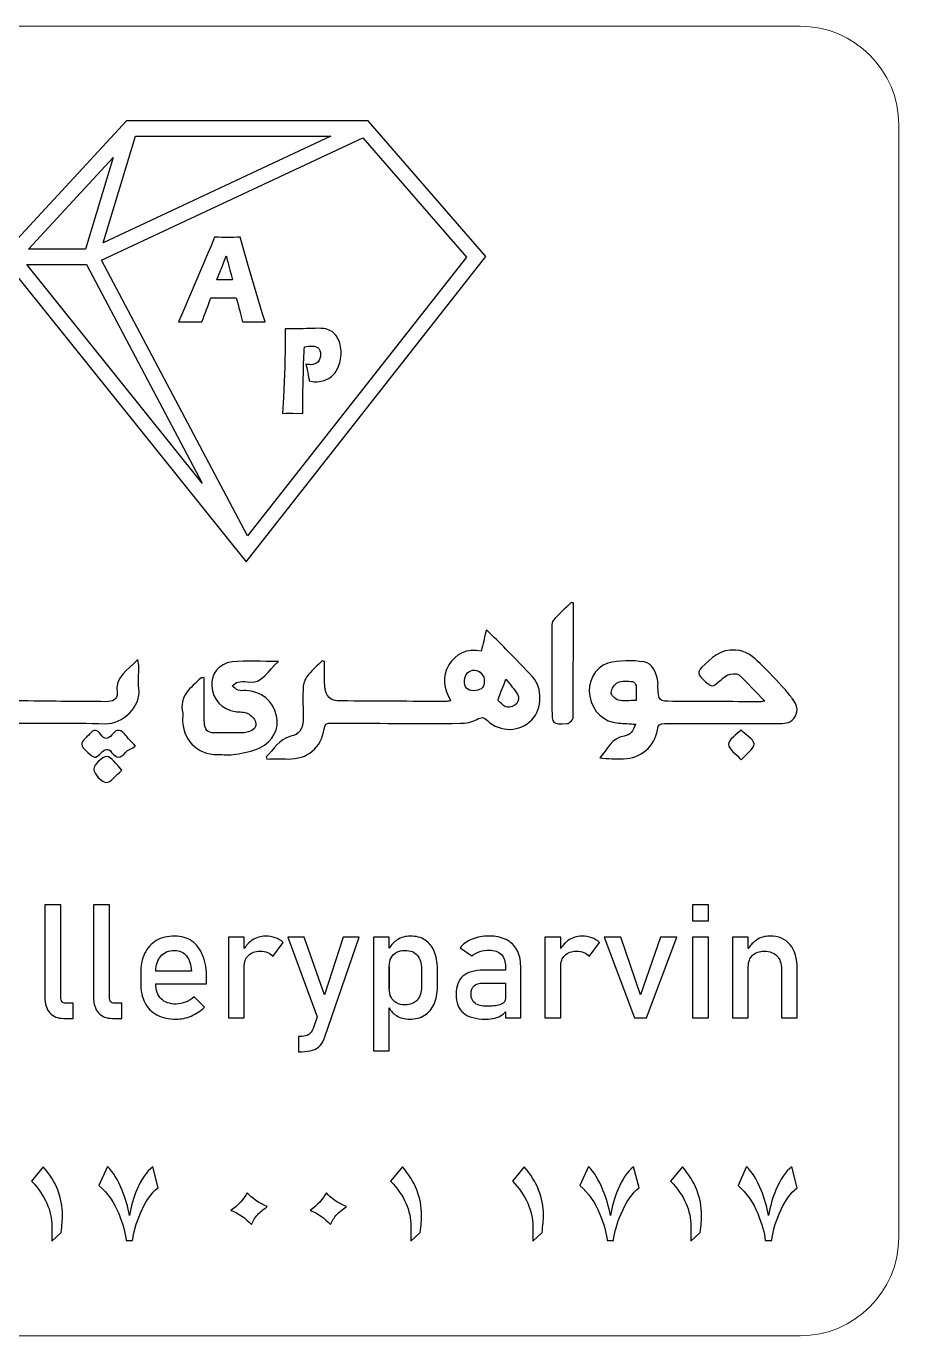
# Model space of a CAD drawing. Header units: millimetres. Extents: x -20.1 to 19.7, y -20.2 to 19.6.
# Drawn here: x -6.81 to 19.7, y -20.16 to 19.64 of the extents above; entities that cross this region are included whole.
import ezdxf

# ---------------------------------------------------------------- set-up
doc = ezdxf.new("R2010")
doc.units = ezdxf.units.MM
doc.header["$MEASUREMENT"] = 0
doc.layers.add('Layer 1', color=7, linetype='Continuous')

msp = doc.modelspace()

# ---------------------------------------------------------------- linework, layer by layer
at = {"layer": 'Layer 1', "color": 250, "lineweight": 18}
msp.add_open_spline([(-17.102, 19.6352), (-17.102, 19.6352), (16.698, 19.6352), (16.698, 19.6352), (18.3503, 19.6352), (19.698, 18.2875), (19.698, 16.6352), (19.698, 16.6352), (19.698, -17.1648), (19.698, -17.1648), (19.698, -18.8171), (18.3503, -20.1648), (16.698, -20.1648), (16.698, -20.1648), (-17.102, -20.1648), (-17.102, -20.1648), (-18.7543, -20.1648), (-20.102, -18.8171), (-20.102, -17.1648), (-20.102, -17.1648), (-20.102, 16.6352), (-20.102, 16.6352), (-20.102, 18.2875), (-18.7543, 19.6352), (-17.102, 19.6352)], degree=3, knots=[0, 0, 0, 0, 0.125, 0.125, 0.125, 0.25, 0.25, 0.25, 0.375, 0.375, 0.375, 0.5, 0.5, 0.5, 0.625, 0.625, 0.625, 0.75, 0.75, 0.75, 0.875, 0.875, 0.875, 1, 1, 1, 1], dxfattribs=at)
at = {"layer": 'Layer 1', "color": 240}
for points, knots in [([(-3.6642, 16.7555), (-3.6642, 16.7555), (3.5771, 16.7555), (3.5771, 16.7555), (3.5771, 16.7555), (7.1547, 12.6329), (7.1547, 12.6329), (7.1547, 12.6329), (-0.1303, 3.3536), (-0.1303, 3.3536), (-0.1303, 3.3536), (-7.5718, 12.6361), (-7.5718, 12.6361), (-7.5718, 12.6361), (-3.7632, 16.7555), (-3.7632, 16.7555), (-3.7632, 16.7555), (-3.6642, 16.7555), (-3.6642, 16.7555)], [0, 0, 0, 0, 0.1666667, 0.1666667, 0.1666667, 0.3333333, 0.3333333, 0.3333333, 0.5, 0.5, 0.5, 0.6666667, 0.6666667, 0.6666667, 0.8333333, 0.8333333, 0.8333333, 1, 1, 1, 1]), ([(6.56, 12.619), (6.56, 12.619), (3.4134, 16.2447), (3.4134, 16.2447), (3.4134, 16.2447), (-4.5263, 12.5208), (-4.5263, 12.5208), (-4.5263, 12.5208), (-0.0948, 4.1424), (-0.0948, 4.1424), (-0.0948, 4.1424), (6.56, 12.619), (6.56, 12.619)], [0, 0, 0, 0, 0.25, 0.25, 0.25, 0.5, 0.5, 0.5, 0.75, 0.75, 0.75, 1, 1, 1, 1]), ([(2.4435, 16.2957), (2.4435, 16.2957), (-3.4938, 16.2957), (-3.4938, 16.2957), (-3.4938, 16.2957), (-4.4731, 13.0517), (-4.4731, 13.0517), (-4.4731, 13.0517), (2.4435, 16.2957), (2.4435, 16.2957)], [0, 0, 0, 0, 0.3333333, 0.3333333, 0.3333333, 0.6666667, 0.6666667, 0.6666667, 1, 1, 1, 1]), ([(-4.1713, 15.6402), (-4.1713, 15.6402), (-6.7454, 12.856), (-6.7454, 12.856), (-6.7454, 12.856), (-5.0118, 12.856), (-5.0118, 12.856), (-5.0118, 12.856), (-4.1713, 15.6402), (-4.1713, 15.6402)], [0, 0, 0, 0, 0.3333333, 0.3333333, 0.3333333, 0.6666667, 0.6666667, 0.6666667, 1, 1, 1, 1]), ([(-2.1895, 10.6478), (-2.1895, 10.6478), (-2.0637, 10.9191), (-2.0637, 10.9191), (-2.0637, 10.9191), (-1.2808, 12.7551), (-1.2808, 12.7551), (-1.2808, 12.7551), (-1.1972, 12.9608), (-1.1972, 12.9608), (-1.1726, 13.0209), (-1.1383, 13.1073), (-1.0952, 13.2201), (-0.9175, 13.2178), (-0.7882, 13.2168), (-0.7064, 13.2168), (-0.5639, 13.2168), (-0.4319, 13.2178), (-0.3105, 13.2201), (-0.3105, 13.2201), (-0.0897, 12.4345), (-0.0897, 12.4345), (-0.0897, 12.4345), (0.3607, 10.9224), (0.3607, 10.9224), (0.3607, 10.9224), (0.4487, 10.6478), (0.4487, 10.6478), (0.2736, 10.65), (0.168, 10.6511), (0.1302, 10.6511), (0.0449, 10.6511), (-0.0792, 10.65), (-0.2436, 10.6478), (-0.2886, 10.8546), (-0.3528, 11.0986), (-0.4364, 11.3787), (-0.4364, 11.3787), (-1.1999, 11.3787), (-1.1999, 11.3787), (-1.2878, 11.1577), (-1.3785, 10.9136), (-1.4725, 10.6478), (-1.6608, 10.65), (-1.7761, 10.6511), (-1.8183, 10.6511), (-1.8948, 10.6511), (-2.0189, 10.65), (-2.1895, 10.6478)], [0, 0, 0, 0, 0.0625, 0.0625, 0.0625, 0.125, 0.125, 0.125, 0.1875, 0.1875, 0.1875, 0.25, 0.25, 0.25, 0.3125, 0.3125, 0.3125, 0.375, 0.375, 0.375, 0.4375, 0.4375, 0.4375, 0.5, 0.5, 0.5, 0.5625, 0.5625, 0.5625, 0.625, 0.625, 0.625, 0.6875, 0.6875, 0.6875, 0.75, 0.75, 0.75, 0.8125, 0.8125, 0.8125, 0.875, 0.875, 0.875, 0.9375, 0.9375, 0.9375, 1, 1, 1, 1]), ([(-6.7916, 12.3962), (-6.7916, 12.3962), (-1.4652, 5.7521), (-1.4652, 5.7521), (-1.4652, 5.7521), (-4.9794, 12.3962), (-4.9794, 12.3962), (-4.9794, 12.3962), (-6.7916, 12.3962), (-6.7916, 12.3962)], [0, 0, 0, 0, 0.3333333, 0.3333333, 0.3333333, 0.6666667, 0.6666667, 0.6666667, 1, 1, 1, 1]), ([(-1.017, 11.9279), (-1.017, 11.9279), (-0.5454, 11.9279), (-0.5454, 11.9279), (-0.6624, 12.3711), (-0.7266, 12.6162), (-0.738, 12.661), (-0.8049, 12.4761), (-0.8612, 12.324), (-0.9078, 12.207), (-0.9078, 12.207), (-1.017, 11.9279), (-1.017, 11.9279)], [0, 0, 0, 0, 0.25, 0.25, 0.25, 0.5, 0.5, 0.5, 0.75, 0.75, 0.75, 1, 1, 1, 1]), ([(0.9705, 7.8688), (0.9705, 7.8688), (1.0013, 8.3513), (1.0013, 8.3513), (1.0013, 8.3513), (1.0401, 9.2934), (1.0401, 9.2934), (1.0401, 9.2934), (1.0568, 9.9607), (1.0568, 9.9607), (1.0577, 10.0319), (1.0586, 10.1041), (1.0586, 10.1751), (1.0586, 10.2288), (1.0577, 10.3174), (1.0568, 10.4411), (1.1905, 10.4378), (1.2978, 10.4356), (1.3787, 10.4356), (1.4561, 10.4356), (1.5626, 10.4389), (1.6981, 10.4444), (1.8335, 10.4498), (1.9479, 10.453), (2.0421, 10.453), (2.1775, 10.453), (2.2778, 10.4421), (2.3429, 10.4203), (2.408, 10.3994), (2.4669, 10.3656), (2.5189, 10.3196), (2.5716, 10.2737), (2.6147, 10.2201), (2.649, 10.1577), (2.6833, 10.0964), (2.7097, 10.0264), (2.7264, 9.9476), (2.744, 9.8699), (2.7528, 9.79), (2.7528, 9.708), (2.7528, 9.5395), (2.7203, 9.3853), (2.6542, 9.2463), (2.5883, 9.1074), (2.496, 9.0023), (2.3763, 8.9333), (2.2576, 8.8645), (2.1238, 8.8294), (1.9751, 8.8294), (1.9206, 8.8294), (1.8573, 8.8371), (1.786, 8.8524), (1.7781, 8.9104), (1.7623, 8.9957), (1.7403, 9.1107), (1.7183, 9.2255), (1.6998, 9.3098), (1.6858, 9.3655), (1.7306, 9.3535), (1.7773, 9.348), (1.8256, 9.348), (1.9277, 9.348), (2.0033, 9.3787), (2.0535, 9.4389), (2.1037, 9.5001), (2.1283, 9.5745), (2.1283, 9.6632), (2.1283, 9.7058), (2.1229, 9.743), (2.1115, 9.7769), (2.1001, 9.8109), (2.0824, 9.8382), (2.0587, 9.859), (2.035, 9.8798), (2.0077, 9.894), (1.9787, 9.9005), (1.9497, 9.9071), (1.9163, 9.9104), (1.8784, 9.9104), (1.8424, 9.9104), (1.8045, 9.9093), (1.765, 9.906), (1.765, 9.906), (1.6373, 9.895), (1.6373, 9.895), (1.6242, 9.6522), (1.6145, 9.383), (1.6075, 9.0865), (1.5942, 8.5461), (1.5873, 8.2222), (1.5873, 8.1138), (1.5873, 8.1138), (1.5873, 7.8688), (1.5873, 7.8688), (1.5873, 7.8688), (1.2855, 7.8721), (1.2855, 7.8721), (1.2432, 7.8721), (1.1386, 7.8711), (0.9705, 7.8688)], [0, 0, 0, 0, 0.030303, 0.030303, 0.030303, 0.0606061, 0.0606061, 0.0606061, 0.0909091, 0.0909091, 0.0909091, 0.1212121, 0.1212121, 0.1212121, 0.1515152, 0.1515152, 0.1515152, 0.1818182, 0.1818182, 0.1818182, 0.2121212, 0.2121212, 0.2121212, 0.2424242, 0.2424242, 0.2424242, 0.2727273, 0.2727273, 0.2727273, 0.3030303, 0.3030303, 0.3030303, 0.3333333, 0.3333333, 0.3333333, 0.3636364, 0.3636364, 0.3636364, 0.3939394, 0.3939394, 0.3939394, 0.4242424, 0.4242424, 0.4242424, 0.4545455, 0.4545455, 0.4545455, 0.4848485, 0.4848485, 0.4848485, 0.5151515, 0.5151515, 0.5151515, 0.5454545, 0.5454545, 0.5454545, 0.5757576, 0.5757576, 0.5757576, 0.6060606, 0.6060606, 0.6060606, 0.6363636, 0.6363636, 0.6363636, 0.6666667, 0.6666667, 0.6666667, 0.6969697, 0.6969697, 0.6969697, 0.7272727, 0.7272727, 0.7272727, 0.7575758, 0.7575758, 0.7575758, 0.7878788, 0.7878788, 0.7878788, 0.8181818, 0.8181818, 0.8181818, 0.8484848, 0.8484848, 0.8484848, 0.8787879, 0.8787879, 0.8787879, 0.9090909, 0.9090909, 0.9090909, 0.9393939, 0.9393939, 0.9393939, 0.969697, 0.969697, 0.969697, 1, 1, 1, 1]), ([(9.8098, 2.1079), (9.8098, 2.1079), (9.8098, 1.535), (9.8098, 1.535), (9.8094, 0.5598), (9.8114, -0.415), (9.8022, -1.3898), (9.8014, -1.4454), (9.7116, -1.5009), (9.661, -1.5539), (9.6537, -1.5616), (9.6332, -1.556), (9.6183, -1.5568), (9.1645, -1.5781), (9.1625, -1.5781), (9.1613, -1.1279), (9.1589, -0.2815), (9.1585, 0.5654), (9.1597, 1.4119), (9.1597, 1.4673), (9.1597, 1.5414), (9.1923, 1.576), (9.3689, 1.7619), (9.5564, 1.9384), (9.7398, 2.1179), (9.7635, 2.1148), (9.7864, 2.1114), (9.8098, 2.1079)], [0, 0, 0, 0, 0.1111111, 0.1111111, 0.1111111, 0.2222222, 0.2222222, 0.2222222, 0.3333333, 0.3333333, 0.3333333, 0.4444444, 0.4444444, 0.4444444, 0.5555556, 0.5555556, 0.5555556, 0.6666667, 0.6666667, 0.6666667, 0.7777778, 0.7777778, 0.7777778, 0.8888889, 0.8888889, 0.8888889, 1, 1, 1, 1]), ([(0.4739, -2.5709), (0.7193, -2.3581), (0.8557, -2.0266), (1.2238, -1.9461), (1.4749, -1.891), (1.594, -1.7362), (1.5977, -1.4602), (1.6016, -1.1129), (1.5848, -0.7642), (1.6053, -0.4182), (1.6129, -0.2979), (1.6828, -0.1651), (1.7618, -0.0681), (1.8856, 0.0847), (2.0409, 0.2127), (2.1834, 0.3515), (2.2059, 0.3446), (2.2289, 0.3378), (2.2518, 0.3309), (2.2518, 0.2147), (2.251, 0.0984), (2.2518, -0.0179), (2.2526, -0.1483), (2.2457, -0.279), (2.2574, -0.4085), (2.2879, -0.748), (2.4119, -0.8675), (2.7535, -0.8707), (3.8168, -0.8801), (4.8804, -0.8828), (5.9437, -0.8877), (5.9792, -0.8877), (6.0141, -0.8791), (6.0854, -0.8699), (5.8798, -0.5075), (5.8046, -0.1269), (6.0246, 0.2216), (6.2391, 0.5603), (6.573, 0.7304), (7.0139, 0.6451), (7.0621, 0.8467), (7.1076, 1.0382), (7.168, 1.2924), (7.3933, 1.0688), (7.5811, 0.8869), (7.7638, 0.6995), (8.0361, 0.4199), (8.3049, 0.1371), (8.5749, -0.1446), (8.8778, -0.4601), (8.8665, -1.1145), (8.5531, -1.4408), (8.1923, -1.8166), (7.5892, -1.8371), (7.2006, -1.4678), (7.0815, -1.3547), (7.0171, -1.3552), (6.8754, -1.4348), (6.7315, -1.5153), (6.5444, -1.5495), (6.3766, -1.5503), (5.0731, -1.5567), (3.7705, -1.5514), (2.4678, -1.5442), (2.3342, -1.5438), (2.2634, -1.5551), (2.2389, -1.7172), (2.152, -2.3013), (1.7283, -2.6445), (1.141, -2.6357), (0.9278, -2.6325), (0.7142, -2.6353), (0.5013, -2.6353), (0.492, -2.6139), (0.4828, -2.5923), (0.4739, -2.5709)], [0, 0, 0, 0, 0.04, 0.04, 0.04, 0.08, 0.08, 0.08, 0.12, 0.12, 0.12, 0.16, 0.16, 0.16, 0.2, 0.2, 0.2, 0.24, 0.24, 0.24, 0.28, 0.28, 0.28, 0.32, 0.32, 0.32, 0.36, 0.36, 0.36, 0.4, 0.4, 0.4, 0.44, 0.44, 0.44, 0.48, 0.48, 0.48, 0.52, 0.52, 0.52, 0.56, 0.56, 0.56, 0.6, 0.6, 0.6, 0.64, 0.64, 0.64, 0.68, 0.68, 0.68, 0.72, 0.72, 0.72, 0.76, 0.76, 0.76, 0.8, 0.8, 0.8, 0.84, 0.84, 0.84, 0.88, 0.88, 0.88, 0.92, 0.92, 0.92, 0.96, 0.96, 0.96, 1, 1, 1, 1]), ([(15.6304, -0.8804), (15.3488, -0.5903), (15.1002, -0.314), (14.825, -0.0678), (14.7659, -0.0146), (14.6058, -0.0541), (14.4995, -0.0818), (14.4287, -0.0999), (14.3688, -0.1687), (14.3093, -0.2206), (14.0155, -0.4773), (14.0212, -0.4728), (13.7343, -0.2), (13.612, -0.0834), (13.577, 0.0209), (13.7053, 0.1439), (13.9978, 0.4251), (14.2791, 0.716), (14.7457, 0.6753), (15.0627, 0.6476), (15.282, 0.4689), (15.488, 0.2662), (15.7508, 0.0075), (15.9997, -0.2645), (16.2508, -0.5344), (16.3293, -0.6185), (16.3949, -0.715), (16.4673, -0.8056), (16.5996, -0.9705), (16.6563, -1.1535), (16.5509, -1.3479), (16.4531, -1.5285), (16.2729, -1.5591), (16.0826, -1.5578), (15.5754, -1.5551), (15.068, -1.5567), (14.5611, -1.557), (13.9022, -1.557), (13.2428, -1.5603), (12.5837, -1.5546), (12.4413, -1.5535), (12.3883, -1.5957), (12.3649, -1.7441), (12.2828, -2.2534), (11.8535, -2.6163), (11.3369, -2.63), (11.1017, -2.6361), (10.8658, -2.6308), (10.6164, -2.5966), (10.8402, -2.3399), (10.9701, -1.9996), (11.3591, -1.9396), (11.522, -1.9147), (11.6403, -1.7844), (11.6942, -1.5767), (11.5209, -1.5656), (11.3527, -1.5554), (11.1849, -1.5442), (10.7267, -1.5124), (10.4044, -1.2111), (10.3078, -0.7246), (10.2306, -0.3372), (10.4568, 0.1689), (10.8547, 0.2743), (11.205, 0.3667), (11.6005, 0.3685), (11.9614, 0.3129), (12.2156, 0.2738), (12.3283, -0.0098), (12.3773, -0.2701), (12.3862, -0.3196), (12.3802, -0.3714), (12.3814, -0.4222), (12.3942, -0.8723), (12.3942, -0.8807), (12.8355, -0.8849), (13.7195, -0.8933), (14.6029, -0.892), (15.486, -0.8941), (15.5214, -0.8944), (15.5572, -0.8876), (15.6304, -0.8804)], [0, 0, 0, 0, 0.037037, 0.037037, 0.037037, 0.0740741, 0.0740741, 0.0740741, 0.1111111, 0.1111111, 0.1111111, 0.1481481, 0.1481481, 0.1481481, 0.1851852, 0.1851852, 0.1851852, 0.2222222, 0.2222222, 0.2222222, 0.2592593, 0.2592593, 0.2592593, 0.2962963, 0.2962963, 0.2962963, 0.3333333, 0.3333333, 0.3333333, 0.3703704, 0.3703704, 0.3703704, 0.4074074, 0.4074074, 0.4074074, 0.4444444, 0.4444444, 0.4444444, 0.4814815, 0.4814815, 0.4814815, 0.5185185, 0.5185185, 0.5185185, 0.5555556, 0.5555556, 0.5555556, 0.5925926, 0.5925926, 0.5925926, 0.6296296, 0.6296296, 0.6296296, 0.6666667, 0.6666667, 0.6666667, 0.7037037, 0.7037037, 0.7037037, 0.7407407, 0.7407407, 0.7407407, 0.7777778, 0.7777778, 0.7777778, 0.8148148, 0.8148148, 0.8148148, 0.8518519, 0.8518519, 0.8518519, 0.8888889, 0.8888889, 0.8888889, 0.9259259, 0.9259259, 0.9259259, 0.962963, 0.962963, 0.962963, 1, 1, 1, 1]), ([(-7.6291, 0.3307), (-7.6291, 0.1178), (-7.6299, -0.095), (-7.6291, -0.3078), (-7.6275, -0.7555), (-7.539, -0.859), (-7.0933, -0.8671), (-6.1897, -0.8831), (-5.2853, -0.8876), (-4.3814, -0.8935), (-4.2051, -0.8948), (-4.0269, -0.8263), (-4.0546, -0.6317), (-4.1263, -0.1267), (-3.7271, 0.0555), (-3.4258, 0.3898), (-3.4089, 0.276), (-3.3937, 0.2196), (-3.3932, 0.163), (-3.3913, -0.054), (-3.4161, -0.2733), (-3.3913, -0.4872), (-3.326, -1.0488), (-3.8692, -1.575), (-4.4175, -1.5615), (-5.4446, -1.5357), (-6.4725, -1.5437), (-7.5, -1.5473), (-7.5523, -1.5473), (-7.6477, -1.6355), (-7.6501, -1.6858), (-7.675, -2.2473), (-8.2527, -2.6996), (-8.7645, -2.6391), (-8.9636, -2.6159), (-9.168, -2.6356), (-9.3989, -2.6356), (-9.3731, -2.5744), (-9.3663, -2.5233), (-9.3373, -2.4935), (-9.1209, -2.2694), (-8.9584, -1.9883), (-8.6055, -1.9223), (-8.4024, -1.8844), (-8.3034, -1.7131), (-8.3042, -1.4983), (-8.3054, -1.1362), (-8.3058, -0.7745), (-8.3027, -0.4128), (-8.3019, -0.3424), (-8.3082, -0.2499), (-8.2684, -0.206), (-8.0914, -0.0113), (-7.8991, 0.1697), (-7.712, 0.356), (-7.6847, 0.3476), (-7.657, 0.3391), (-7.6291, 0.3307)], [0, 0, 0, 0, 0.0526316, 0.0526316, 0.0526316, 0.1052632, 0.1052632, 0.1052632, 0.1578947, 0.1578947, 0.1578947, 0.2105263, 0.2105263, 0.2105263, 0.2631579, 0.2631579, 0.2631579, 0.3157895, 0.3157895, 0.3157895, 0.3684211, 0.3684211, 0.3684211, 0.4210526, 0.4210526, 0.4210526, 0.4736842, 0.4736842, 0.4736842, 0.5263158, 0.5263158, 0.5263158, 0.5789474, 0.5789474, 0.5789474, 0.6315789, 0.6315789, 0.6315789, 0.6842105, 0.6842105, 0.6842105, 0.7368421, 0.7368421, 0.7368421, 0.7894737, 0.7894737, 0.7894737, 0.8421053, 0.8421053, 0.8421053, 0.8947368, 0.8947368, 0.8947368, 0.9473684, 0.9473684, 0.9473684, 1, 1, 1, 1]), ([(0.8486, 0.325), (0.5211, 0.0594), (0.3912, -0.3706), (-0.0976, -0.2906), (-0.1889, -0.2756), (-0.2887, -0.2766), (-0.3784, -0.2966), (-0.4428, -0.3115), (-0.4972, -0.3711), (-0.5559, -0.4112), (-0.4954, -0.4575), (-0.4416, -0.5223), (-0.3736, -0.5452), (-0.3012, -0.5698), (-0.2159, -0.5529), (-0.1362, -0.5561), (0.3373, -0.5763), (0.6857, -0.8639), (0.7931, -1.3213), (0.8816, -1.6975), (0.6909, -2.1042), (0.2817, -2.2982), (0.0549, -2.4056), (-0.2058, -2.451), (-0.4569, -2.4933), (-0.6326, -2.523), (-0.8177, -2.4984), (-0.9988, -2.5001), (-1.6308, -2.506), (-2.0882, -2.0294), (-2.0604, -1.3934), (-2.0585, -1.3426), (-2.0435, -1.2887), (-2.0556, -1.242), (-2.1856, -0.7251), (-1.811, -0.4688), (-1.5081, -0.176), (-1.4965, -0.1642), (-1.4679, -0.1695), (-1.4015, -0.1615), (-1.4015, -0.4833), (-1.402, -0.7962), (-1.4015, -1.1093), (-1.4015, -1.2541), (-1.4035, -1.3989), (-1.3994, -1.5438), (-1.3942, -1.7337), (-1.2977, -1.8423), (-1.1034, -1.8439), (-0.8137, -1.8463), (-0.5241, -1.8447), (-0.2344, -1.8407), (-0.1776, -1.8398), (-0.1197, -1.8245), (-0.0643, -1.8097), (0.0871, -1.7695), (0.2009, -1.6677), (0.1574, -1.5156), (0.1277, -1.4114), (0.021, -1.3012), (-0.0799, -1.2521), (-0.1905, -1.1978), (-0.3342, -1.2127), (-0.4633, -1.1941), (-0.868, -1.1359), (-1.1524, -0.8241), (-1.1754, -0.4157), (-1.1963, -0.0468), (-0.9762, 0.2634), (-0.5542, 0.3133), (-0.1169, 0.3651), (0.3312, 0.325), (0.8486, 0.325)], [0, 0, 0, 0, 0.0416667, 0.0416667, 0.0416667, 0.0833333, 0.0833333, 0.0833333, 0.125, 0.125, 0.125, 0.1666667, 0.1666667, 0.1666667, 0.2083333, 0.2083333, 0.2083333, 0.25, 0.25, 0.25, 0.2916667, 0.2916667, 0.2916667, 0.3333333, 0.3333333, 0.3333333, 0.375, 0.375, 0.375, 0.4166667, 0.4166667, 0.4166667, 0.4583333, 0.4583333, 0.4583333, 0.5, 0.5, 0.5, 0.5416667, 0.5416667, 0.5416667, 0.5833333, 0.5833333, 0.5833333, 0.625, 0.625, 0.625, 0.6666667, 0.6666667, 0.6666667, 0.7083333, 0.7083333, 0.7083333, 0.75, 0.75, 0.75, 0.7916667, 0.7916667, 0.7916667, 0.8333333, 0.8333333, 0.8333333, 0.875, 0.875, 0.875, 0.9166667, 0.9166667, 0.9166667, 0.9583333, 0.9583333, 0.9583333, 1, 1, 1, 1]), ([(6.5022, -0.2516), (6.4961, -0.4524), (6.5926, -0.5638), (6.7761, -0.5622), (6.9664, -0.561), (7.0971, -0.4878), (7.1056, -0.2745), (7.1129, -0.1028), (6.9744, 0.0581), (6.8124, 0.0642), (6.6373, 0.071), (6.5082, -0.0605), (6.5022, -0.2516)], [0, 0, 0, 0, 0.25, 0.25, 0.25, 0.5, 0.5, 0.5, 0.75, 0.75, 0.75, 1, 1, 1, 1]), ([(7.7586, -0.2097), (7.6677, -0.4456), (7.5988, -0.6229), (7.5316, -0.8008), (7.524, -0.8204), (7.516, -0.8551), (7.5244, -0.8623), (7.6117, -0.9339), (7.6959, -1.0418), (7.7944, -1.0586), (7.8873, -1.0743), (8.0213, -1.0173), (8.0912, -0.9468), (8.1428, -0.8949), (8.1605, -0.7461), (8.1227, -0.6808), (8.0282, -0.5183), (7.8937, -0.3787), (7.7586, -0.2097)], [0, 0, 0, 0, 0.1666667, 0.1666667, 0.1666667, 0.3333333, 0.3333333, 0.3333333, 0.5, 0.5, 0.5, 0.6666667, 0.6666667, 0.6666667, 0.8333333, 0.8333333, 0.8333333, 1, 1, 1, 1]), ([(11.72, -0.8562), (11.72, -0.6937), (11.7289, -0.5489), (11.7147, -0.4065), (11.7108, -0.3594), (11.6487, -0.2821), (11.6097, -0.2801), (11.4593, -0.2717), (11.2907, -0.2508), (11.1612, -0.3075), (11.063, -0.3509), (10.9672, -0.5018), (10.958, -0.6121), (10.9524, -0.6872), (11.0867, -0.8236), (11.1785, -0.8454), (11.3418, -0.8839), (11.5204, -0.8562), (11.72, -0.8562)], [0, 0, 0, 0, 0.1666667, 0.1666667, 0.1666667, 0.3333333, 0.3333333, 0.3333333, 0.5, 0.5, 0.5, 0.6666667, 0.6666667, 0.6666667, 0.8333333, 0.8333333, 0.8333333, 1, 1, 1, 1]), ([(-3.4925, -2.2468), (-3.6003, -2.3124), (-3.7219, -2.3535), (-3.7943, -2.4375), (-3.9476, -2.6146), (-4.0719, -2.6323), (-4.217, -2.4359), (-4.3221, -2.2943), (-4.4215, -2.3297), (-4.5353, -2.4464), (-4.7289, -2.6444), (-4.7281, -2.6302), (-5.0394, -2.3374), (-5.206, -2.1801), (-5.0978, -2.0888), (-4.9964, -1.9825), (-4.9614, -1.9455), (-4.9159, -1.9182), (-4.8866, -1.8779), (-4.7663, -1.7126), (-4.6544, -1.742), (-4.5482, -1.8887), (-4.4376, -2.0417), (-4.3326, -2.0554), (-4.2107, -1.8976), (-4.0614, -1.7038), (-3.9197, -1.7396), (-3.7846, -1.9226), (-3.7211, -2.0083), (-3.6422, -2.0819), (-3.4925, -2.2468)], [0, 0, 0, 0, 0.1, 0.1, 0.1, 0.2, 0.2, 0.2, 0.3, 0.3, 0.3, 0.4, 0.4, 0.4, 0.5, 0.5, 0.5, 0.6, 0.6, 0.6, 0.7, 0.7, 0.7, 0.8, 0.8, 0.8, 0.9, 0.9, 0.9, 1, 1, 1, 1]), ([(14.9129, -2.6606), (14.7564, -2.4839), (14.5227, -2.3346), (14.525, -2.189), (14.5274, -2.0418), (14.7636, -1.8982), (14.8973, -1.7534), (15.0409, -1.8941), (15.2842, -2.0249), (15.2995, -2.1786), (15.3128, -2.3141), (15.0722, -2.475), (14.9129, -2.6606)], [0, 0, 0, 0, 0.25, 0.25, 0.25, 0.5, 0.5, 0.5, 0.75, 0.75, 0.75, 1, 1, 1, 1]), ([(-3.9049, -2.9725), (-4.0911, -3.1273), (-4.2505, -3.3583), (-4.3897, -3.3471), (-4.5328, -3.335), (-4.7626, -3.0835), (-4.7586, -2.9427), (-4.7545, -2.8023), (-4.5067, -2.5625), (-4.3659, -2.5625), (-4.2239, -2.563), (-4.0819, -2.8039), (-3.9049, -2.9725)], [0, 0, 0, 0, 0.25, 0.25, 0.25, 0.5, 0.5, 0.5, 0.75, 0.75, 0.75, 1, 1, 1, 1]), ([(-5.7639, -9.8723), (-5.7639, -9.9327), (-5.7515, -9.9793), (-5.7255, -10.0108), (-5.6993, -10.0424), (-5.6624, -10.0588), (-5.6143, -10.0588), (-5.6143, -10.0588), (-5.3879, -10.0588), (-5.3879, -10.0588), (-5.3879, -10.0588), (-5.3879, -10.5185), (-5.3879, -10.5185), (-5.3879, -10.5185), (-5.672, -10.5185), (-5.672, -10.5185), (-5.8544, -10.5185), (-5.9957, -10.4622), (-6.0959, -10.3484), (-6.196, -10.2344), (-6.2454, -10.0754), (-6.2454, -9.8681), (-6.2454, -9.8681), (-6.2454, -7.0694), (-6.2454, -7.0694), (-6.2454, -7.0694), (-5.7639, -7.0694), (-5.7639, -7.0694), (-5.7639, -7.0694), (-5.7639, -9.8723), (-5.7639, -9.8723)], [0, 0, 0, 0, 0.1, 0.1, 0.1, 0.2, 0.2, 0.2, 0.3, 0.3, 0.3, 0.4, 0.4, 0.4, 0.5, 0.5, 0.5, 0.6, 0.6, 0.6, 0.7, 0.7, 0.7, 0.8, 0.8, 0.8, 0.9, 0.9, 0.9, 1, 1, 1, 1]), ([(-4.2864, -9.8723), (-4.2864, -9.9327), (-4.2741, -9.9793), (-4.2479, -10.0108), (-4.2219, -10.0424), (-4.1849, -10.0588), (-4.1369, -10.0588), (-4.1369, -10.0588), (-3.9105, -10.0588), (-3.9105, -10.0588), (-3.9105, -10.0588), (-3.9105, -10.5185), (-3.9105, -10.5185), (-3.9105, -10.5185), (-4.1945, -10.5185), (-4.1945, -10.5185), (-4.3769, -10.5185), (-4.5182, -10.4622), (-4.6183, -10.3484), (-4.7186, -10.2344), (-4.768, -10.0754), (-4.768, -9.8681), (-4.768, -9.8681), (-4.768, -7.0694), (-4.768, -7.0694), (-4.768, -7.0694), (-4.2864, -7.0694), (-4.2864, -7.0694), (-4.2864, -7.0694), (-4.2864, -9.8723), (-4.2864, -9.8723)], [0, 0, 0, 0, 0.1, 0.1, 0.1, 0.2, 0.2, 0.2, 0.3, 0.3, 0.3, 0.4, 0.4, 0.4, 0.5, 0.5, 0.5, 0.6, 0.6, 0.6, 0.7, 0.7, 0.7, 0.8, 0.8, 0.8, 0.9, 0.9, 0.9, 1, 1, 1, 1]), ([(13.4297, -7.0694), (13.4297, -7.0694), (13.9113, -7.0694), (13.9113, -7.0694), (13.9113, -7.0694), (13.9113, -7.5523), (13.9113, -7.5523), (13.9113, -7.5523), (13.4297, -7.5523), (13.4297, -7.5523), (13.4297, -7.5523), (13.4297, -7.0694), (13.4297, -7.0694)], [0, 0, 0, 0, 0.25, 0.25, 0.25, 0.5, 0.5, 0.5, 0.75, 0.75, 0.75, 1, 1, 1, 1]), ([(-2.8769, -9.473), (-2.8736, -9.6661), (-2.82, -9.8156), (-2.7167, -9.9203), (-2.6096, -10.0287), (-2.4574, -10.0836), (-2.2598, -10.0836), (-2.1624, -10.0836), (-2.0664, -10.0643), (-1.9703, -10.0246), (-1.8729, -9.9848), (-1.7879, -9.9298), (-1.7124, -9.8586), (-1.7124, -9.8586), (-1.3955, -10.1755), (-1.3955, -10.1755), (-1.5162, -10.292), (-1.652, -10.3812), (-1.8043, -10.4458), (-1.9553, -10.5102), (-2.1075, -10.5418), (-2.2598, -10.5418), (-2.4861, -10.5418), (-2.681, -10.4992), (-2.8415, -10.4142), (-3.0021, -10.3291), (-3.1256, -10.2043), (-3.2091, -10.0397), (-3.2929, -9.875), (-3.3354, -9.6761), (-3.3354, -9.4429), (-3.3354, -9.4429), (-3.3354, -9.1657), (-3.3354, -9.1657), (-3.3354, -8.9229), (-3.2956, -8.7171), (-3.2147, -8.5456), (-3.1338, -8.3741), (-3.0157, -8.2424), (-2.8608, -8.1532), (-2.7057, -8.0627), (-2.5205, -8.0174), (-2.3023, -8.0174), (-2.0979, -8.0174), (-1.9223, -8.0681), (-1.7783, -8.171), (-1.6329, -8.274), (-1.5217, -8.4221), (-1.4462, -8.6155), (-1.3694, -8.8091), (-1.331, -9.0423), (-1.331, -9.3125), (-1.331, -9.3125), (-1.331, -9.473), (-1.331, -9.473), (-1.331, -9.473), (-2.8769, -9.473), (-2.8769, -9.473)], [0, 0, 0, 0, 0.0526316, 0.0526316, 0.0526316, 0.1052632, 0.1052632, 0.1052632, 0.1578947, 0.1578947, 0.1578947, 0.2105263, 0.2105263, 0.2105263, 0.2631579, 0.2631579, 0.2631579, 0.3157895, 0.3157895, 0.3157895, 0.3684211, 0.3684211, 0.3684211, 0.4210526, 0.4210526, 0.4210526, 0.4736842, 0.4736842, 0.4736842, 0.5263158, 0.5263158, 0.5263158, 0.5789474, 0.5789474, 0.5789474, 0.6315789, 0.6315789, 0.6315789, 0.6842105, 0.6842105, 0.6842105, 0.7368421, 0.7368421, 0.7368421, 0.7894737, 0.7894737, 0.7894737, 0.8421053, 0.8421053, 0.8421053, 0.8947368, 0.8947368, 0.8947368, 0.9473684, 0.9473684, 0.9473684, 1, 1, 1, 1]), ([(-0.1882, -8.9531), (-0.1882, -8.9531), (-0.1882, -10.5061), (-0.1882, -10.5061), (-0.1882, -10.5061), (-0.6697, -10.5061), (-0.6697, -10.5061), (-0.6697, -10.5061), (-0.6697, -8.0531), (-0.6697, -8.0531), (-0.6697, -8.0531), (-0.1882, -8.0531), (-0.1882, -8.0531), (-0.1882, -8.0531), (-0.1882, -8.3946), (-0.1882, -8.3946), (-0.1212, -8.2889), (-0.0402, -8.2038), (0.0547, -8.1395), (0.174, -8.0586), (0.3071, -8.0174), (0.4525, -8.0174), (0.5636, -8.0174), (0.6651, -8.0338), (0.7557, -8.0668), (0.8462, -8.0984), (0.9258, -8.1464), (0.993, -8.2094), (0.993, -8.2094), (0.6788, -8.6348), (0.6788, -8.6348), (0.6364, -8.5827), (0.5828, -8.5429), (0.5184, -8.5168), (0.4538, -8.4893), (0.3784, -8.4756), (0.2934, -8.4756), (0.1411, -8.4756), (0.0217, -8.5181), (-0.062, -8.6032), (-0.1457, -8.6869), (-0.1882, -8.8035), (-0.1882, -8.9531)], [0, 0, 0, 0, 0.0714286, 0.0714286, 0.0714286, 0.1428571, 0.1428571, 0.1428571, 0.2142857, 0.2142857, 0.2142857, 0.2857143, 0.2857143, 0.2857143, 0.3571429, 0.3571429, 0.3571429, 0.4285714, 0.4285714, 0.4285714, 0.5, 0.5, 0.5, 0.5714286, 0.5714286, 0.5714286, 0.6428571, 0.6428571, 0.6428571, 0.7142857, 0.7142857, 0.7142857, 0.7857143, 0.7857143, 0.7857143, 0.8571429, 0.8571429, 0.8571429, 0.9285714, 0.9285714, 0.9285714, 1, 1, 1, 1]), ([(2.0256, -10.4671), (2.0256, -10.4671), (1.1358, -8.0531), (1.1358, -8.0531), (1.1358, -8.0531), (1.6268, -8.0531), (1.6268, -8.0531), (1.6268, -8.0531), (2.2446, -9.7986), (2.2446, -9.7986), (2.2446, -9.7986), (2.8164, -8.0531), (2.8164, -8.0531), (2.8164, -8.0531), (3.3076, -8.0531), (3.3076, -8.0531), (3.3076, -8.0531), (2.2634, -11.081), (2.2634, -11.081), (2.2251, -11.192), (2.1757, -11.2812), (2.1139, -11.3458), (2.0522, -11.4116), (1.9767, -11.4582), (1.8875, -11.4871), (1.7984, -11.5159), (1.6873, -11.5296), (1.5569, -11.5296), (1.5569, -11.5296), (1.4596, -11.5296), (1.4596, -11.5296), (1.4596, -11.5296), (1.4596, -11.0659), (1.4596, -11.0659), (1.4596, -11.0659), (1.5569, -11.0659), (1.5569, -11.0659), (1.6461, -11.0659), (1.7174, -11.048), (1.7696, -11.0109), (1.8231, -10.9754), (1.8684, -10.9136), (1.9082, -10.8257), (1.9082, -10.8257), (2.0256, -10.4671), (2.0256, -10.4671)], [0, 0, 0, 0, 0.0666667, 0.0666667, 0.0666667, 0.1333333, 0.1333333, 0.1333333, 0.2, 0.2, 0.2, 0.2666667, 0.2666667, 0.2666667, 0.3333333, 0.3333333, 0.3333333, 0.4, 0.4, 0.4, 0.4666667, 0.4666667, 0.4666667, 0.5333333, 0.5333333, 0.5333333, 0.6, 0.6, 0.6, 0.6666667, 0.6666667, 0.6666667, 0.7333333, 0.7333333, 0.7333333, 0.8, 0.8, 0.8, 0.8666667, 0.8666667, 0.8666667, 0.9333333, 0.9333333, 0.9333333, 1, 1, 1, 1]), ([(4.2158, -8.3809), (4.2819, -8.2789), (4.3628, -8.1972), (4.4572, -8.1354), (4.5766, -8.0572), (4.7097, -8.0174), (4.8565, -8.0174), (5.0294, -8.0174), (5.1775, -8.0572), (5.301, -8.1354), (5.4258, -8.2135), (5.519, -8.3275), (5.5836, -8.477), (5.648, -8.6266), (5.681, -8.8063), (5.681, -9.0175), (5.681, -9.0175), (5.681, -9.5512), (5.681, -9.5512), (5.681, -9.7584), (5.648, -9.9368), (5.5809, -10.0849), (5.5149, -10.2331), (5.4176, -10.347), (5.2899, -10.4251), (5.1624, -10.5034), (5.0101, -10.5418), (4.8331, -10.5418), (4.6809, -10.5418), (4.5464, -10.5047), (4.4325, -10.4321), (4.3399, -10.3729), (4.268, -10.2928), (4.2158, -10.1927), (4.2158, -10.1927), (4.2158, -11.5035), (4.2158, -11.5035), (4.2158, -11.5035), (3.7342, -11.5035), (3.7342, -11.5035), (3.7342, -11.5035), (3.7342, -8.0531), (3.7342, -8.0531), (3.7342, -8.0531), (4.2158, -8.0531), (4.2158, -8.0531), (4.2158, -8.0531), (4.2158, -8.3809), (4.2158, -8.3809)], [0, 0, 0, 0, 0.0625, 0.0625, 0.0625, 0.125, 0.125, 0.125, 0.1875, 0.1875, 0.1875, 0.25, 0.25, 0.25, 0.3125, 0.3125, 0.3125, 0.375, 0.375, 0.375, 0.4375, 0.4375, 0.4375, 0.5, 0.5, 0.5, 0.5625, 0.5625, 0.5625, 0.625, 0.625, 0.625, 0.6875, 0.6875, 0.6875, 0.75, 0.75, 0.75, 0.8125, 0.8125, 0.8125, 0.875, 0.875, 0.875, 0.9375, 0.9375, 0.9375, 1, 1, 1, 1]), ([(7.7513, -10.3174), (7.7196, -10.3544), (7.6839, -10.3869), (7.6442, -10.4142), (7.5825, -10.4567), (7.5097, -10.4883), (7.4275, -10.5088), (7.3452, -10.5308), (7.2533, -10.5418), (7.1503, -10.5418), (6.8485, -10.5418), (6.6222, -10.4787), (6.4725, -10.3538), (6.323, -10.229), (6.2475, -10.0383), (6.2475, -9.7831), (6.2475, -9.5403), (6.3162, -9.3592), (6.4534, -9.2371), (6.5906, -9.1149), (6.7978, -9.0546), (7.0749, -9.0546), (7.0749, -9.0546), (7.7513, -9.0546), (7.7513, -9.0546), (7.7513, -9.0546), (7.7513, -8.9517), (7.7513, -8.9517), (7.7513, -8.7912), (7.7087, -8.6663), (7.6223, -8.5771), (7.5359, -8.4879), (7.4151, -8.4426), (7.2574, -8.4426), (7.16, -8.4426), (7.064, -8.4578), (6.9692, -8.4879), (6.8759, -8.5181), (6.7937, -8.5593), (6.7209, -8.6128), (6.7209, -8.6128), (6.3683, -8.3727), (6.3683, -8.3727), (6.4616, -8.2602), (6.5837, -8.1724), (6.736, -8.1107), (6.8883, -8.049), (7.057, -8.0174), (7.2436, -8.0174), (7.4467, -8.0174), (7.6209, -8.0531), (7.765, -8.1257), (7.9104, -8.1971), (8.0202, -8.3013), (8.0956, -8.4372), (8.1711, -8.573), (8.2095, -8.7377), (8.2095, -8.9297), (8.2095, -8.9297), (8.2095, -10.5061), (8.2095, -10.5061), (8.2095, -10.5061), (7.7513, -10.5061), (7.7513, -10.5061), (7.7513, -10.5061), (7.7513, -10.3174), (7.7513, -10.3174)], [0, 0, 0, 0, 0.0454545, 0.0454545, 0.0454545, 0.0909091, 0.0909091, 0.0909091, 0.1363636, 0.1363636, 0.1363636, 0.1818182, 0.1818182, 0.1818182, 0.2272727, 0.2272727, 0.2272727, 0.2727273, 0.2727273, 0.2727273, 0.3181818, 0.3181818, 0.3181818, 0.3636364, 0.3636364, 0.3636364, 0.4090909, 0.4090909, 0.4090909, 0.4545455, 0.4545455, 0.4545455, 0.5, 0.5, 0.5, 0.5454545, 0.5454545, 0.5454545, 0.5909091, 0.5909091, 0.5909091, 0.6363636, 0.6363636, 0.6363636, 0.6818182, 0.6818182, 0.6818182, 0.7272727, 0.7272727, 0.7272727, 0.7727273, 0.7727273, 0.7727273, 0.8181818, 0.8181818, 0.8181818, 0.8636364, 0.8636364, 0.8636364, 0.9090909, 0.9090909, 0.9090909, 0.9545455, 0.9545455, 0.9545455, 1, 1, 1, 1]), ([(9.425, -8.9531), (9.425, -8.9531), (9.425, -10.5061), (9.425, -10.5061), (9.425, -10.5061), (8.9435, -10.5061), (8.9435, -10.5061), (8.9435, -10.5061), (8.9435, -8.0531), (8.9435, -8.0531), (8.9435, -8.0531), (9.425, -8.0531), (9.425, -8.0531), (9.425, -8.0531), (9.425, -8.3946), (9.425, -8.3946), (9.4921, -8.2889), (9.5731, -8.2038), (9.6678, -8.1395), (9.7872, -8.0586), (9.9203, -8.0174), (10.0657, -8.0174), (10.1768, -8.0174), (10.2784, -8.0338), (10.369, -8.0668), (10.4595, -8.0984), (10.539, -8.1464), (10.6063, -8.2094), (10.6063, -8.2094), (10.2921, -8.6348), (10.2921, -8.6348), (10.2496, -8.5827), (10.1961, -8.5429), (10.1315, -8.5168), (10.0671, -8.4893), (9.9916, -8.4756), (9.9065, -8.4756), (9.7543, -8.4756), (9.6349, -8.5181), (9.5512, -8.6032), (9.4676, -8.6869), (9.425, -8.8035), (9.425, -8.9531)], [0, 0, 0, 0, 0.0714286, 0.0714286, 0.0714286, 0.1428571, 0.1428571, 0.1428571, 0.2142857, 0.2142857, 0.2142857, 0.2857143, 0.2857143, 0.2857143, 0.3571429, 0.3571429, 0.3571429, 0.4285714, 0.4285714, 0.4285714, 0.5, 0.5, 0.5, 0.5714286, 0.5714286, 0.5714286, 0.6428571, 0.6428571, 0.6428571, 0.7142857, 0.7142857, 0.7142857, 0.7857143, 0.7857143, 0.7857143, 0.8571429, 0.8571429, 0.8571429, 0.9285714, 0.9285714, 0.9285714, 1, 1, 1, 1]), ([(12.4529, -8.0531), (12.4529, -8.0531), (12.9564, -8.0531), (12.9564, -8.0531), (12.9564, -8.0531), (12.0344, -10.5061), (12.0344, -10.5061), (12.0344, -10.5061), (11.6708, -10.5061), (11.6708, -10.5061), (11.6708, -10.5061), (10.7489, -8.0531), (10.7489, -8.0531), (10.7489, -8.0531), (11.2524, -8.0531), (11.2524, -8.0531), (11.2524, -8.0531), (11.8533, -9.8037), (11.8533, -9.8037), (11.8533, -9.8037), (12.4529, -8.0531), (12.4529, -8.0531)], [0, 0, 0, 0, 0.1428571, 0.1428571, 0.1428571, 0.2857143, 0.2857143, 0.2857143, 0.4285714, 0.4285714, 0.4285714, 0.5714286, 0.5714286, 0.5714286, 0.7142857, 0.7142857, 0.7142857, 0.8571429, 0.8571429, 0.8571429, 1, 1, 1, 1]), ([(13.4297, -8.0531), (13.4297, -8.0531), (13.9113, -8.0531), (13.9113, -8.0531), (13.9113, -8.0531), (13.9113, -10.5061), (13.9113, -10.5061), (13.9113, -10.5061), (13.4297, -10.5061), (13.4297, -10.5061), (13.4297, -10.5061), (13.4297, -8.0531), (13.4297, -8.0531)], [0, 0, 0, 0, 0.25, 0.25, 0.25, 0.5, 0.5, 0.5, 0.75, 0.75, 0.75, 1, 1, 1, 1]), ([(15.1255, -8.9531), (15.1255, -8.9531), (15.1255, -10.5061), (15.1255, -10.5061), (15.1255, -10.5061), (14.6439, -10.5061), (14.6439, -10.5061), (14.6439, -10.5061), (14.6439, -8.0531), (14.6439, -8.0531), (14.6439, -8.0531), (15.1255, -8.0531), (15.1255, -8.0531), (15.1255, -8.0531), (15.1255, -8.3941), (15.1255, -8.3941), (15.193, -8.2876), (15.2753, -8.2024), (15.3724, -8.1382), (15.4945, -8.0572), (15.6303, -8.0174), (15.7771, -8.0174), (16.0446, -8.0174), (16.2504, -8.1052), (16.3959, -8.2795), (16.5413, -8.4537), (16.6139, -8.6992), (16.6139, -9.0175), (16.6139, -9.0175), (16.6139, -10.5061), (16.6139, -10.5061), (16.6139, -10.5061), (16.1324, -10.5061), (16.1324, -10.5061), (16.1324, -10.5061), (16.1324, -9.0203), (16.1324, -9.0203), (16.1324, -8.846), (16.0872, -8.7129), (15.9966, -8.6183), (15.9074, -8.5236), (15.7812, -8.4756), (15.6193, -8.4756), (15.4615, -8.4756), (15.3408, -8.5181), (15.2543, -8.6018), (15.168, -8.6856), (15.1255, -8.8021), (15.1255, -8.9531)], [0, 0, 0, 0, 0.0625, 0.0625, 0.0625, 0.125, 0.125, 0.125, 0.1875, 0.1875, 0.1875, 0.25, 0.25, 0.25, 0.3125, 0.3125, 0.3125, 0.375, 0.375, 0.375, 0.4375, 0.4375, 0.4375, 0.5, 0.5, 0.5, 0.5625, 0.5625, 0.5625, 0.625, 0.625, 0.625, 0.6875, 0.6875, 0.6875, 0.75, 0.75, 0.75, 0.8125, 0.8125, 0.8125, 0.875, 0.875, 0.875, 0.9375, 0.9375, 0.9375, 1, 1, 1, 1]), ([(-2.8762, -9.0862), (-2.8762, -9.0862), (-1.7906, -9.0862), (-1.7906, -9.0862), (-1.8043, -8.8858), (-1.8565, -8.7308), (-1.9457, -8.6196), (-2.0348, -8.5086), (-2.1528, -8.4523), (-2.3023, -8.4523), (-2.4848, -8.4523), (-2.6275, -8.5127), (-2.7277, -8.6321), (-2.8195, -8.7414), (-2.8686, -8.8937), (-2.8762, -9.0862)], [0, 0, 0, 0, 0.2, 0.2, 0.2, 0.4, 0.4, 0.4, 0.6, 0.6, 0.6, 0.8, 0.8, 0.8, 1, 1, 1, 1]), ([(4.2158, -9.6075), (4.2158, -9.7132), (4.235, -9.8037), (4.272, -9.8777), (4.3104, -9.9519), (4.3653, -10.0081), (4.4366, -10.0479), (4.508, -10.0877), (4.5944, -10.1068), (4.6973, -10.1068), (4.8565, -10.1068), (4.9799, -10.0588), (5.0677, -9.9614), (5.1555, -9.864), (5.1994, -9.7282), (5.1994, -9.5512), (5.1994, -9.5512), (5.1994, -9.0203), (5.1994, -9.0203), (5.1994, -8.8405), (5.1555, -8.7006), (5.0677, -8.6018), (4.9799, -8.5017), (4.8565, -8.4523), (4.6973, -8.4523), (4.5944, -8.4523), (4.508, -8.4715), (4.4366, -8.5099), (4.3653, -8.547), (4.3104, -8.6032), (4.272, -8.676), (4.235, -8.7486), (4.2158, -8.8364), (4.2158, -8.9393), (4.2158, -8.9393), (4.2158, -9.6075), (4.2158, -9.6075)], [0, 0, 0, 0, 0.0833333, 0.0833333, 0.0833333, 0.1666667, 0.1666667, 0.1666667, 0.25, 0.25, 0.25, 0.3333333, 0.3333333, 0.3333333, 0.4166667, 0.4166667, 0.4166667, 0.5, 0.5, 0.5, 0.5833333, 0.5833333, 0.5833333, 0.6666667, 0.6666667, 0.6666667, 0.75, 0.75, 0.75, 0.8333333, 0.8333333, 0.8333333, 0.9166667, 0.9166667, 0.9166667, 1, 1, 1, 1]), ([(4.2158, -8.9393), (4.2158, -8.9393), (4.2158, -9.6075), (4.2158, -9.6075), (4.2158, -9.6075), (4.2158, -8.9393), (4.2158, -8.9393)], [0, 0, 0, 0, 0.5, 0.5, 0.5, 1, 1, 1, 1]), ([(7.7513, -9.9052), (7.7513, -9.9052), (7.7513, -9.4429), (7.7513, -9.4429), (7.7513, -9.4429), (7.0776, -9.4429), (7.0776, -9.4429), (6.9514, -9.4429), (6.8567, -9.4703), (6.795, -9.5266), (6.7332, -9.5828), (6.7018, -9.6679), (6.7018, -9.7831), (6.7018, -9.9079), (6.7428, -9.9999), (6.8252, -10.0602), (6.9089, -10.1193), (7.0337, -10.1494), (7.2025, -10.1494), (7.3877, -10.1494), (7.5249, -10.1302), (7.6155, -10.0904), (7.706, -10.0506), (7.7513, -9.9889), (7.7513, -9.9052)], [0, 0, 0, 0, 0.125, 0.125, 0.125, 0.25, 0.25, 0.25, 0.375, 0.375, 0.375, 0.5, 0.5, 0.5, 0.625, 0.625, 0.625, 0.75, 0.75, 0.75, 0.875, 0.875, 0.875, 1, 1, 1, 1]), ([(-5.7098, -16.4995), (-5.7098, -16.6345), (-5.7242, -16.8097), (-5.7529, -17.0259), (-5.7529, -17.0259), (-6.0338, -17.285), (-6.0338, -17.285), (-6.0338, -17.285), (-6.0338, -16.8407), (-6.0338, -16.8407), (-6.0338, -16.3581), (-6.2389, -15.9001), (-6.65, -15.4667), (-6.65, -15.4667), (-6.2953, -15.0288), (-6.2953, -15.0288), (-5.9046, -15.4768), (-5.7098, -15.9676), (-5.7098, -16.4995)], [0, 0, 0, 0, 0.1666667, 0.1666667, 0.1666667, 0.3333333, 0.3333333, 0.3333333, 0.5, 0.5, 0.5, 0.6666667, 0.6666667, 0.6666667, 0.8333333, 0.8333333, 0.8333333, 1, 1, 1, 1]), ([(-2.8027, -15.6647), (-3.0149, -15.8225), (-3.1974, -16.0862), (-3.3511, -16.4557), (-3.4752, -16.7504), (-3.551, -17.0204), (-3.5798, -17.2649), (-3.5798, -17.2649), (-3.7756, -17.2649), (-3.7756, -17.2649), (-3.7971, -17.046), (-3.873, -16.7741), (-4.0032, -16.4502), (-4.1396, -16.1117), (-4.3395, -15.8289), (-4.6019, -15.6018), (-4.6019, -15.6018), (-4.3426, -15.017), (-4.3426, -15.017), (-4.1754, -15.1857), (-4.0278, -15.4266), (-3.9007, -15.7386), (-3.7971, -15.9913), (-3.7223, -16.2468), (-3.6751, -16.5068), (-3.627, -16.2285), (-3.5521, -15.9685), (-3.4526, -15.7277), (-3.3205, -15.4102), (-3.1594, -15.1766), (-2.9698, -15.027), (-2.9698, -15.027), (-2.8027, -15.6647), (-2.8027, -15.6647)], [0, 0, 0, 0, 0.0909091, 0.0909091, 0.0909091, 0.1818182, 0.1818182, 0.1818182, 0.2727273, 0.2727273, 0.2727273, 0.3636364, 0.3636364, 0.3636364, 0.4545455, 0.4545455, 0.4545455, 0.5454545, 0.5454545, 0.5454545, 0.6363636, 0.6363636, 0.6363636, 0.7272727, 0.7272727, 0.7272727, 0.8181818, 0.8181818, 0.8181818, 0.9090909, 0.9090909, 0.9090909, 1, 1, 1, 1]), ([(5.1998, -16.4995), (5.1998, -16.6345), (5.1855, -16.8097), (5.1569, -17.0259), (5.1569, -17.0259), (4.8759, -17.285), (4.8759, -17.285), (4.8759, -17.285), (4.8759, -16.8407), (4.8759, -16.8407), (4.8759, -16.3581), (4.6708, -15.9001), (4.2597, -15.4667), (4.2597, -15.4667), (4.6145, -15.0288), (4.6145, -15.0288), (5.0051, -15.4768), (5.1998, -15.9676), (5.1998, -16.4995)], [0, 0, 0, 0, 0.1666667, 0.1666667, 0.1666667, 0.3333333, 0.3333333, 0.3333333, 0.5, 0.5, 0.5, 0.6666667, 0.6666667, 0.6666667, 0.8333333, 0.8333333, 0.8333333, 1, 1, 1, 1]), ([(8.9013, -16.4995), (8.9013, -16.6345), (8.8869, -16.8097), (8.8583, -17.0259), (8.8583, -17.0259), (8.5773, -17.285), (8.5773, -17.285), (8.5773, -17.285), (8.5773, -16.8407), (8.5773, -16.8407), (8.5773, -16.3581), (8.3722, -15.9001), (7.9611, -15.4667), (7.9611, -15.4667), (8.3159, -15.0288), (8.3159, -15.0288), (8.7065, -15.4768), (8.9013, -15.9676), (8.9013, -16.4995)], [0, 0, 0, 0, 0.1666667, 0.1666667, 0.1666667, 0.3333333, 0.3333333, 0.3333333, 0.5, 0.5, 0.5, 0.6666667, 0.6666667, 0.6666667, 0.8333333, 0.8333333, 0.8333333, 1, 1, 1, 1]), ([(11.8085, -15.6647), (11.5963, -15.8225), (11.4138, -16.0862), (11.26, -16.4557), (11.1359, -16.7504), (11.06, -17.0204), (11.0313, -17.2649), (11.0313, -17.2649), (10.8355, -17.2649), (10.8355, -17.2649), (10.8141, -17.046), (10.7381, -16.7741), (10.608, -16.4502), (10.4716, -16.1117), (10.2717, -15.8289), (10.0092, -15.6018), (10.0092, -15.6018), (10.2686, -15.017), (10.2686, -15.017), (10.4357, -15.1857), (10.5834, -15.4266), (10.7105, -15.7386), (10.8141, -15.9913), (10.8889, -16.2468), (10.936, -16.5068), (10.9842, -16.2285), (11.059, -15.9685), (11.1585, -15.7277), (11.2907, -15.4102), (11.4517, -15.1766), (11.6413, -15.027), (11.6413, -15.027), (11.8085, -15.6647), (11.8085, -15.6647)], [0, 0, 0, 0, 0.0909091, 0.0909091, 0.0909091, 0.1818182, 0.1818182, 0.1818182, 0.2727273, 0.2727273, 0.2727273, 0.3636364, 0.3636364, 0.3636364, 0.4545455, 0.4545455, 0.4545455, 0.5454545, 0.5454545, 0.5454545, 0.6363636, 0.6363636, 0.6363636, 0.7272727, 0.7272727, 0.7272727, 0.8181818, 0.8181818, 0.8181818, 0.9090909, 0.9090909, 0.9090909, 1, 1, 1, 1]), ([(13.7068, -16.4995), (13.7068, -16.6345), (13.6924, -16.8097), (13.6638, -17.0259), (13.6638, -17.0259), (13.3828, -17.285), (13.3828, -17.285), (13.3828, -17.285), (13.3828, -16.8407), (13.3828, -16.8407), (13.3828, -16.3581), (13.1778, -15.9001), (12.7667, -15.4667), (12.7667, -15.4667), (13.1214, -15.0288), (13.1214, -15.0288), (13.512, -15.4768), (13.7068, -15.9676), (13.7068, -16.4995)], [0, 0, 0, 0, 0.1666667, 0.1666667, 0.1666667, 0.3333333, 0.3333333, 0.3333333, 0.5, 0.5, 0.5, 0.6666667, 0.6666667, 0.6666667, 0.8333333, 0.8333333, 0.8333333, 1, 1, 1, 1]), ([(16.614, -15.6647), (16.4018, -15.8225), (16.2193, -16.0862), (16.0655, -16.4557), (15.9415, -16.7504), (15.8656, -17.0204), (15.837, -17.2649), (15.837, -17.2649), (15.641, -17.2649), (15.641, -17.2649), (15.6196, -17.046), (15.5437, -16.7741), (15.4135, -16.4502), (15.2771, -16.1117), (15.0772, -15.8289), (14.8148, -15.6018), (14.8148, -15.6018), (15.0742, -15.017), (15.0742, -15.017), (15.2412, -15.1857), (15.3889, -15.4266), (15.5161, -15.7386), (15.6196, -15.9913), (15.6944, -16.2468), (15.7415, -16.5068), (15.7898, -16.2285), (15.8646, -15.9685), (15.964, -15.7277), (16.0963, -15.4102), (16.2572, -15.1766), (16.447, -15.027), (16.447, -15.027), (16.614, -15.6647), (16.614, -15.6647)], [0, 0, 0, 0, 0.0909091, 0.0909091, 0.0909091, 0.1818182, 0.1818182, 0.1818182, 0.2727273, 0.2727273, 0.2727273, 0.3636364, 0.3636364, 0.3636364, 0.4545455, 0.4545455, 0.4545455, 0.5454545, 0.5454545, 0.5454545, 0.6363636, 0.6363636, 0.6363636, 0.7272727, 0.7272727, 0.7272727, 0.8181818, 0.8181818, 0.8181818, 0.9090909, 0.9090909, 0.9090909, 1, 1, 1, 1]), ([(0.5122, -16.2386), (0.382, -16.3316), (0.2856, -16.411), (0.2231, -16.4776), (0.1381, -16.5679), (0.0744, -16.671), (0.0304, -16.7869), (-0.1491, -16.5834), (-0.3562, -16.4393), (-0.5929, -16.3544), (-0.3674, -16.1957), (-0.2024, -16.0169), (-0.0968, -15.8189), (0.0458, -15.9858), (0.2488, -16.1254), (0.5122, -16.2386)], [0, 0, 0, 0, 0.2, 0.2, 0.2, 0.4, 0.4, 0.4, 0.6, 0.6, 0.6, 0.8, 0.8, 0.8, 1, 1, 1, 1]), ([(2.915, -16.2386), (2.7848, -16.3316), (2.6885, -16.411), (2.6258, -16.4776), (2.5408, -16.5679), (2.4772, -16.671), (2.4331, -16.7869), (2.2537, -16.5834), (2.0466, -16.4393), (1.8098, -16.3544), (2.0353, -16.1957), (2.2005, -16.0169), (2.3061, -15.8189), (2.4485, -15.9858), (2.6515, -16.1254), (2.915, -16.2386)], [0, 0, 0, 0, 0.2, 0.2, 0.2, 0.4, 0.4, 0.4, 0.6, 0.6, 0.6, 0.8, 0.8, 0.8, 1, 1, 1, 1])]:
    msp.add_open_spline(points, degree=3, knots=knots, dxfattribs=at)

doc.saveas('drawing.dxf')
